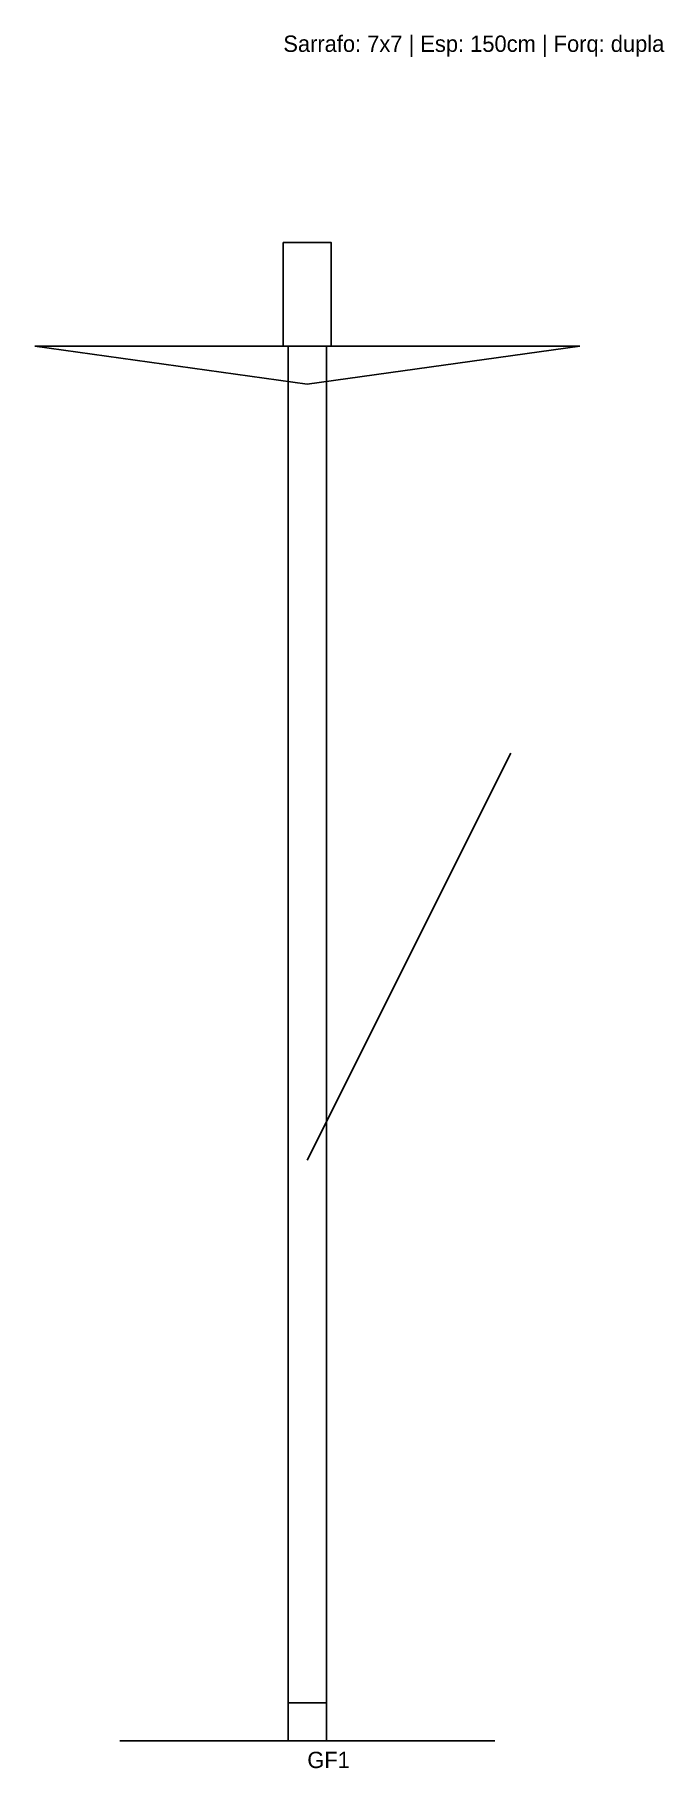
# Model space of a CAD drawing. Header units: metres. Extents: x -46 to 70, y -12 to 306.
import ezdxf

# ---------------------------------------------------------------- set-up
doc = ezdxf.new("R2010")
doc.units = ezdxf.units.M
for name, color, linetype in [('BARRA_ANCORAGEM', 6, 'Continuous'), ('GARFOS', 5, 'Continuous'), ('NOMENCLATURA', 7, 'Continuous'), ('SARRAFOS', 3, 'Continuous'), ('VIGAS_REF', 1, 'Continuous')]:
    doc.layers.add(name, color=color, linetype=linetype)

msp = doc.modelspace()

# ---------------------------------------------------------------- linework, layer by layer
at = {"layer": 'BARRA_ANCORAGEM'}
msp.add_line((4.4, 99.6), (41.75, 174.3), dxfattribs=at)
at = {"layer": 'GARFOS'}
for p, q in [((4.4, 242), (-45.6, 249)), ((-45.6, 249), (54.4, 249)), ((4.4, 242), (54.4, 249))]:
    msp.add_line(p, q, dxfattribs=at)
at = {"layer": 'GARFOS', "linetype": 'CONTINUOUS'}
msp.add_line((-30, -7), (38.8, -7), dxfattribs=at)
at = {"layer": 'GARFOS'}
msp.add_lwpolyline([(0.9, 0), (7.9, 0), (7.9, 249), (0.9, 249), (0.9, 0)], dxfattribs=at)
at = {"layer": 'SARRAFOS'}
msp.add_lwpolyline([(0.9, -7), (7.9, -7), (7.9, 0), (0.9, 0), (0.9, -7)], dxfattribs=at)
at = {"layer": 'VIGAS_REF'}
msp.add_lwpolyline([(0, 249), (8.8, 249), (8.8, 268), (0, 268), (0, 249)], dxfattribs=at)

# ---------------------------------------------------------------- texts
at = {"layer": 'NOMENCLATURA'}
for s, p in [('Sarrafo: 7x7 | Esp: 150cm | Forq: dupla', (0, 303)), ('GF1', (4.4, -12))]:
    msp.add_text(s, height=3, dxfattribs=at).set_placement(p)

doc.saveas('drawing.dxf')
